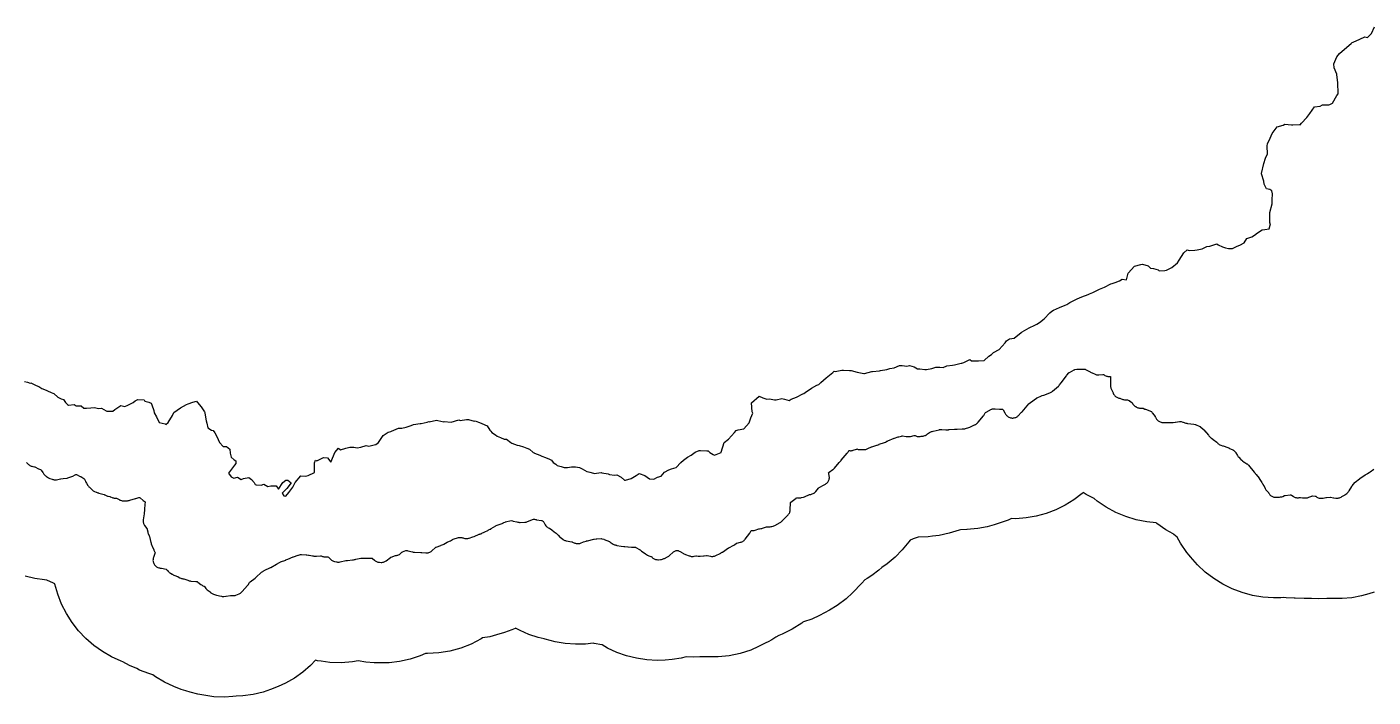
# Model space of a CAD drawing. Header units: millimetres. Extents: x 0 to 600, y 0 to 900.
# Drawn here: x 378.7 to 472.4, y 123.9 to 170.5 of the extents above; entities that cross this region are included whole.
import ezdxf

# ---------------------------------------------------------------- set-up
doc = ezdxf.new("R2010")
doc.units = ezdxf.units.MM
doc.layers.add('CORTE', color=1, linetype='Continuous')
doc.layers.add('GRABADO', color=5, linetype='Continuous')

msp = doc.modelspace()

# ---------------------------------------------------------------- linework, layer by layer
at = {"layer": 'CORTE'}
for points in [[(378.554, 145.853), (378.779, 145.806), (378.965, 145.757), (379.011, 145.761), (379.38, 145.579), (379.552, 145.523), (379.765, 145.385), (380.08, 145.261), (380.154, 145.205), (380.427, 145.107), (380.547, 145.045), (380.603, 145.028), (380.89, 144.779), (381.117, 144.653), (381.286, 144.605), (381.413, 144.392), (381.551, 144.266), (381.628, 144.22), (382.025, 144.253), (382.155, 144.176), (382.497, 144.169), (382.683, 144.011), (382.874, 144.018), (383.176, 144.037), (383.427, 144.046), (383.707, 143.991), (383.933, 144.008), (384.259, 143.81), (384.294, 143.795), (384.72, 143.795), (384.856, 143.913), (385.257, 144.203), (385.555, 144.114), (385.76, 144.208), (386.122, 144.407), (386.276, 144.519), (386.444, 144.612), (386.882, 144.583), (386.944, 144.486), (387.214, 144.416), (387.386, 144.362), (387.432, 144.246), (387.57, 143.846), (387.597, 143.674), (387.742, 143.406), (387.936, 143.019), (388.362, 142.911), (388.409, 142.864), (388.554, 143.003), (388.865, 143.498), (388.968, 143.699), (389.412, 144.026), (389.83, 144.26), (389.951, 144.305), (390.282, 144.415), (390.526, 144.489), (390.576, 144.425), (390.608, 144.396), (390.865, 144.1), (391.086, 143.742), (391.11, 143.701), (391.118, 143.663), (391.204, 143.117), (391.247, 142.974), (391.328, 142.628), (391.571, 142.482), (391.685, 142.462), (391.818, 142.301), (391.945, 142.039), (392.13, 141.607), (392.401, 141.345), (392.618, 141.331), (392.843, 141.15), (392.867, 140.885), (392.947, 140.604), (393.158, 140.403), (393.273, 140.337), (393.282, 140.148), (393.17, 140.029), (392.757, 139.481), (392.936, 139.237), (393.122, 139.135), (393.379, 139.206), (393.64, 139.035), (393.81, 139.122), (394.176, 139.177), (394.365, 139.05), (394.543, 138.828), (394.613, 138.691), (394.694, 138.668), (395.028, 138.644), (395.211, 138.709), (395.499, 138.548), (395.719, 138.593), (396.086, 138.593), (396.246, 138.364), (396.547, 138.838), (396.748, 139), (396.9, 138.991), (397.12, 138.798), (396.829, 138.412), (396.507, 138.082), (396.62, 137.898), (396.742, 137.877), (396.961, 138.14), (397.232, 138.499), (397.408, 138.829), (397.785, 139.297), (398.115, 139.266), (398.315, 139.314), (398.75, 139.529), (398.75, 140.13), (398.758, 140.193), (398.82, 140.391), (398.918, 140.333), (399.37, 140.579), (399.66, 140.56), (399.891, 140.25), (399.903, 140.288), (400.151, 140.911), (400.425, 141.219), (400.56, 141.102), (400.935, 141.217), (401.197, 141.283), (401.484, 141.303), (401.705, 141.247), (401.982, 141.298), (402.349, 141.412), (402.524, 141.353), (402.9, 141.466), (403.017, 141.478), (403.199, 141.617), (403.515, 142.099), (403.884, 142.329), (404.068, 142.382), (404.116, 142.399), (404.596, 142.604), (404.82, 142.624), (405.117, 142.69), (405.474, 142.811), (405.641, 142.873), (406.108, 142.941), (406.173, 142.946), (406.581, 143.027), (406.71, 143.069), (406.732, 143.059), (407.234, 143.176), (407.332, 143.138), (407.755, 143.067), (407.781, 143.069), (408.266, 143.03), (408.799, 143.186), (408.895, 143.152), (409.316, 143.219), (409.467, 143.209), (409.848, 143.112), (409.919, 143.119), (410.151, 143.026), (410.35, 142.97), (410.397, 142.949), (410.766, 142.783), (410.946, 142.483), (411.024, 142.416), (411.093, 142.316), (411.339, 142.162), (411.452, 142.05), (411.685, 141.962), (411.951, 141.844), (412.109, 141.839), (412.401, 141.625), (412.458, 141.577), (412.485, 141.565), (412.842, 141.431), (412.997, 141.407), (413.285, 141.314), (413.527, 141.212), (413.705, 141.159), (413.968, 140.932), (414.027, 140.895), (414.053, 140.884), (414.421, 140.735), (414.575, 140.672), (414.826, 140.577), (415.101, 140.451), (415.234, 140.393), (415.362, 140.231), (415.542, 140.102), (415.632, 140.013), (415.904, 139.943), (416.126, 139.884), (416.356, 139.884), (416.635, 139.93), (416.914, 139.912), (417.185, 139.875), (417.367, 139.776), (417.709, 139.605), (417.735, 139.6), (417.898, 139.554), (418.176, 139.48), (418.217, 139.464), (418.702, 139.518), (418.743, 139.511), (419.184, 139.431), (419.274, 139.387), (419.62, 139.35), (419.791, 139.367), (420.088, 139.205), (420.321, 138.988), (420.388, 139.003), (420.791, 139.108), (421.141, 139.329), (421.334, 139.456), (421.726, 139.318), (421.91, 139.196), (422.063, 139.085), (422.372, 139.06), (422.621, 139.203), (422.871, 139.274), (423.112, 139.541), (423.402, 139.708), (423.586, 139.786), (423.917, 139.878), (424.243, 140.23), (424.434, 140.397), (424.715, 140.605), (424.964, 140.732), (425.24, 140.936), (425.509, 141.057), (425.615, 141.062), (426.046, 141.029), (426.143, 141.044), (426.27, 140.931), (426.498, 140.787), (426.578, 140.745), (427.051, 140.918), (427.061, 140.944), (427.257, 141.611), (427.567, 141.841), (427.979, 142.309), (428.097, 142.446), (428.244, 142.495), (428.624, 142.569), (428.998, 142.993), (429.116, 143.328), (429.257, 143.648), (429.207, 143.755), (429.152, 144.376), (429.697, 144.836), (429.961, 144.715), (430.239, 144.635), (430.408, 144.65), (430.759, 144.587), (430.876, 144.593), (431.277, 144.676), (431.462, 144.637), (431.789, 144.541), (431.928, 144.627), (432.291, 144.783), (432.735, 145.002), (432.807, 145.033), (432.894, 145.099), (433.329, 145.408), (433.717, 145.612), (433.851, 145.665), (433.989, 145.789), (434.366, 146.111), (434.821, 146.483), (434.909, 146.576), (434.982, 146.566), (435.454, 146.65), (435.57, 146.646), (435.985, 146.63), (436.086, 146.627), (436.52, 146.523), (436.534, 146.521), (436.626, 146.501), (436.981, 146.43), (437.018, 146.43), (437.27, 146.5), (437.543, 146.558), (437.589, 146.558), (438.062, 146.604), (438.15, 146.623), (438.579, 146.707), (438.778, 146.765), (439.097, 146.825), (439.471, 146.988), (439.65, 146.973), (439.963, 146.932), (440.167, 146.966), (440.491, 146.889), (440.708, 146.738), (440.879, 146.753), (441.219, 146.697), (441.345, 146.69), (441.713, 146.77), (441.995, 146.866), (442.26, 146.866), (442.496, 146.839), (442.758, 146.956), (443.152, 147.011), (443.289, 147.03), (443.762, 147.132), (443.804, 147.14), (443.933, 147.191), (444.36, 147.406), (444.462, 147.311), (444.878, 147.311), (444.949, 147.296), (445.361, 147.332), (445.677, 147.62), (445.867, 147.746), (445.993, 147.877), (446.391, 148.097), (446.808, 148.559), (446.91, 148.69), (447.119, 148.829), (447.453, 148.879), (447.935, 149.265), (447.962, 149.285), (447.998, 149.311), (448.495, 149.596), (448.88, 149.783), (449.017, 149.853), (449.21, 149.962), (449.523, 150.234), (449.913, 150.65), (450.059, 150.77), (450.187, 150.822), (450.59, 151.022), (450.984, 151.184), (451.112, 151.232), (451.325, 151.354), (451.633, 151.537), (451.83, 151.615), (452.161, 151.766), (452.585, 151.92), (452.685, 151.956), (452.915, 152.052), (453.202, 152.209), (453.38, 152.284), (453.727, 152.433), (454.178, 152.651), (454.255, 152.681), (454.463, 152.749), (454.77, 152.874), (454.961, 152.986), (455.268, 152.942), (455.374, 153.409), (455.808, 153.882), (456.251, 154.005), (456.375, 154.036), (456.762, 153.907), (456.926, 153.762), (457.13, 153.739), (457.46, 153.637), (457.53, 153.557), (457.927, 153.583), (458.044, 153.618), (458.422, 153.803), (458.81, 154.117), (458.922, 154.31), (459.246, 154.811), (459.492, 155.028), (459.627, 154.982), (460.023, 155.01), (460.168, 155.034), (460.531, 155.094), (460.844, 155.251), (461.058, 155.292), (461.544, 155.448), (461.637, 155.381), (461.939, 155.243), (462.143, 155.167), (462.349, 155.129), (462.628, 155.129), (462.966, 155.295), (463.139, 155.35), (463.445, 155.514), (463.641, 155.81), (463.975, 155.943), (464.173, 156.044), (464.377, 156.212), (464.71, 156.428), (464.898, 156.455), (465.198, 156.5), (465.278, 156.837), (465.244, 156.906), (465.226, 157.546), (465.242, 157.631), (465.405, 158.243), (465.391, 158.511), (465.43, 158.924), (465.382, 159.135), (465.23, 159.234), (465.001, 159.282), (464.842, 159.603), (464.82, 159.817), (464.659, 160.315), (464.664, 160.335), (464.808, 161.033), (464.943, 161.408), (465.071, 161.721), (465.061, 162.241), (465.079, 162.423), (465.191, 162.649), (465.387, 163.134), (465.738, 163.592), (466.165, 163.714), (466.288, 163.789), (466.735, 163.737), (466.826, 163.737), (467.289, 163.758), (467.338, 163.727), (467.443, 163.842), (467.815, 164.248), (468.013, 164.53), (468.355, 164.976), (468.729, 165.033), (468.899, 165.132), (469.338, 165.127), (469.417, 165.143), (469.602, 165.237), (469.9, 165.764), (469.984, 165.899), (469.995, 166.016), (469.969, 166.563), (469.959, 166.654), (469.907, 167.235), (469.897, 167.256), (469.708, 167.696), (469.682, 167.971), (469.899, 168.46), (470.079, 168.705), (470.439, 168.998), (470.904, 169.404), (470.968, 169.461), (471.039, 169.496), (471.502, 169.697), (471.851, 169.858), (472.033, 169.801), (472.302, 170.084), (472.51, 170.548)], [(472.508, 131.206), (472.116, 131.077), (471.614, 130.936), (470.949, 130.813), (470.276, 130.75), (469.6, 130.747), (469.41, 130.763), (469.2, 130.746), (468.594, 130.73), (468.131, 130.766), (468.106, 130.764), (467.624, 130.751), (466.992, 130.769), (466.94, 130.77), (466.364, 130.802), (466.212, 130.827), (465.994, 130.814), (465.497, 130.799), (464.759, 130.849), (464.029, 130.972), (463.314, 131.165), (462.622, 131.427), (461.959, 131.755), (461.331, 132.147), (460.744, 132.598), (460.205, 133.105), (459.717, 133.662), (459.632, 133.782), (459.468, 133.968), (459.012, 134.612), (458.783, 135.019), (458.562, 135.208), (458.509, 135.259), (457.992, 135.548), (457.365, 135.986), (457.321, 136.025), (456.676, 136.089), (455.935, 136.238), (455.212, 136.461), (454.516, 136.754), (453.852, 137.116), (453.228, 137.542), (453.016, 137.72), (452.462, 138.002), (452.253, 138.137), (452.172, 138.063), (451.6, 137.63), (450.988, 137.253), (450.344, 136.936), (449.672, 136.682), (448.979, 136.492), (448.272, 136.369), (447.556, 136.314), (447.255, 136.32), (447.015, 136.213), (446.614, 136.061), (446.059, 135.882), (445.568, 135.747), (444.918, 135.628), (444.411, 135.581), (444.159, 135.568), (444.139, 135.567), (443.706, 135.548), (443.608, 135.507), (442.927, 135.295), (442.23, 135.149), (441.765, 135.096), (441.466, 135.055), (440.761, 135.026), (440.42, 134.903), (440.364, 134.883), (440.192, 134.823), (440.105, 134.693), (439.654, 134.14), (439.152, 133.632), (438.605, 133.174), (438.225, 132.912), (438.015, 132.721), (437.539, 132.369), (437.217, 132.155), (437.048, 132.055), (436.846, 131.826), (436.193, 131.152), (435.751, 130.74), (435.114, 130.259), (434.587, 129.943), (433.897, 129.578), (433.355, 129.325), (432.789, 129.129), (432.74, 129.115), (432.653, 129.047), (431.998, 128.63), (431.303, 128.283), (431.057, 128.191), (430.855, 128.059), (430.568, 127.88), (430.31, 127.738), (430.169, 127.664), (429.652, 127.406), (429.107, 127.168), (428.371, 126.932), (427.615, 126.773), (426.847, 126.692), (426.252, 126.691), (425.917, 126.707), (425.84, 126.7), (425.569, 126.701), (425.152, 126.676), (424.606, 126.694), (424.271, 126.608), (423.648, 126.518), (423.144, 126.473), (422.592, 126.45), (421.877, 126.488), (421.168, 126.594), (420.472, 126.766), (419.796, 127.004), (419.146, 127.304), (418.758, 127.53), (418.755, 127.532), (418.213, 127.629), (418.134, 127.65), (417.617, 127.588), (416.905, 127.57), (416.194, 127.62), (415.492, 127.736), (414.803, 127.918), (414.737, 127.942), (414.314, 128.041), (413.674, 128.254), (413.055, 128.522), (412.745, 128.691), (412.713, 128.68), (412.481, 128.577), (411.97, 128.391), (411.408, 128.225), (410.955, 128.099), (410.444, 128.012), (410.344, 127.946), (409.65, 127.589), (408.923, 127.305), (408.17, 127.097), (407.4, 126.968), (406.621, 126.919), (406.479, 126.925), (406.102, 126.76), (405.396, 126.529), (404.671, 126.369), (403.933, 126.281), (403.361, 126.269), (402.899, 126.282), (402.317, 126.328), (401.797, 126.423), (401.382, 126.346), (400.601, 126.285), (399.818, 126.305), (399.219, 126.383), (398.963, 126.429), (398.825, 126.457), (398.479, 126.098), (397.935, 125.631), (397.348, 125.217), (396.724, 124.861), (396.22, 124.634), (395.69, 124.424), (395.169, 124.246), (394.476, 124.08), (393.769, 123.981), (393.296, 123.959), (393.055, 123.931), (392.484, 123.894), (391.742, 123.919), (391.175, 123.994), (390.635, 124.093), (390.105, 124.227), (389.788, 124.33), (389.465, 124.431), (388.947, 124.621), (388.302, 124.931), (387.688, 125.3), (387.489, 125.446), (387.213, 125.528), (386.576, 125.777), (386.372, 125.88), (385.864, 126.094), (385.418, 126.348), (385.299, 126.388), (384.626, 126.69), (383.987, 127.056), (383.386, 127.482), (382.829, 127.965), (382.323, 128.5), (381.87, 129.082), (381.477, 129.705), (381.146, 130.363), (380.881, 131.051), (380.684, 131.761), (380.681, 131.778), (380.572, 131.824), (380.116, 132.04), (379.955, 132.049), (379.282, 132.145), (378.62, 132.301)]]:
    msp.add_lwpolyline(points, dxfattribs=at)
at = {"layer": 'GRABADO'}
msp.add_lwpolyline([(378.714, 140.222), (378.853, 140.089), (378.894, 140.053), (378.938, 140.023), (378.984, 139.996), (379.032, 139.975), (379.082, 139.958), (379.136, 139.945), (379.269, 139.921), (379.294, 139.915), (379.318, 139.904), (379.492, 139.809), (379.549, 139.783), (379.609, 139.762), (379.668, 139.746), (379.706, 139.733), (379.73, 139.702), (379.847, 139.535), (379.864, 139.508), (379.893, 139.457), (379.921, 139.414), (379.951, 139.374), (379.985, 139.338), (380.022, 139.305), (380.063, 139.274), (380.073, 139.267), (380.094, 139.253), (380.241, 139.162), (380.288, 139.137), (380.336, 139.115), (380.486, 139.058), (380.535, 139.041), (380.583, 139.03), (380.632, 139.023), (380.681, 139.021), (380.73, 139.022), (380.781, 139.029), (381.07, 139.08), (381.084, 139.082), (381.262, 139.105), (381.524, 139.14), (381.591, 139.153), (381.656, 139.174), (381.853, 139.251), (381.92, 139.283), (382.086, 139.374), (382.13, 139.395), (382.177, 139.378), (382.447, 139.26), (382.486, 139.239), (382.684, 139.121), (382.713, 139.102), (382.729, 139.072), (382.8, 138.932), (382.807, 138.919), (382.834, 138.859), (382.872, 138.79), (382.981, 138.616), (383.011, 138.574), (383.043, 138.535), (383.079, 138.499), (383.222, 138.371), (383.233, 138.36), (383.269, 138.322), (383.307, 138.289), (383.347, 138.26), (383.39, 138.235), (383.436, 138.213), (383.543, 138.168), (383.567, 138.158), (383.676, 138.118), (383.701, 138.109), (383.716, 138.104), (383.732, 138.1), (384.099, 137.994), (384.125, 137.985), (384.149, 137.969), (384.152, 137.968), (384.195, 137.94), (384.238, 137.917), (384.283, 137.898), (384.33, 137.883), (384.379, 137.872), (384.506, 137.85), (384.528, 137.845), (384.549, 137.838), (384.668, 137.789), (384.717, 137.772), (384.765, 137.76), (384.814, 137.752), (384.866, 137.749), (384.941, 137.747), (384.975, 137.745), (385.004, 137.729), (385.151, 137.64), (385.202, 137.613), (385.253, 137.592), (385.307, 137.577), (385.361, 137.566), (385.418, 137.562), (385.63, 137.554), (385.684, 137.555), (385.736, 137.561), (385.788, 137.572), (385.838, 137.587), (385.846, 137.59), (385.887, 137.604), (386.287, 137.712), (386.304, 137.717), (386.519, 137.782), (386.571, 137.795), (386.614, 137.762), (386.827, 137.576), (386.894, 137.526), (386.958, 137.485), (386.952, 137.448), (386.939, 137.347), (386.914, 136.931), (386.913, 136.917), (386.891, 136.698), (386.888, 136.665), (386.887, 136.655), (386.831, 136.234), (386.826, 136.181), (386.827, 136.13), (386.832, 136.08), (386.842, 136.03), (386.856, 135.981), (386.875, 135.934), (386.898, 135.889), (386.926, 135.844), (387.082, 135.621), (387.098, 135.596), (387.105, 135.567), (387.138, 135.393), (387.152, 135.337), (387.171, 135.283), (387.24, 135.117), (387.255, 135.071), (387.365, 134.645), (387.368, 134.634), (387.381, 134.587), (387.388, 134.565), (387.423, 134.455), (387.443, 134.402), (387.555, 134.145), (387.568, 134.118), (387.64, 133.972), (387.658, 133.93), (387.644, 133.886), (387.543, 133.62), (387.526, 133.568), (387.515, 133.516), (387.508, 133.462), (387.507, 133.409), (387.511, 133.356), (387.52, 133.303), (387.535, 133.252), (387.554, 133.202), (387.578, 133.154), (387.606, 133.109), (387.639, 133.066), (387.676, 133.028), (387.716, 132.993), (387.76, 132.962), (387.806, 132.935), (387.855, 132.913), (387.906, 132.896), (387.958, 132.884), (388.013, 132.877), (388.076, 132.872), (388.092, 132.87), (388.108, 132.867), (388.412, 132.794), (388.446, 132.784), (388.472, 132.759), (388.528, 132.698), (388.551, 132.67), (388.567, 132.649), (388.603, 132.61), (388.643, 132.574), (388.687, 132.542), (388.735, 132.514), (388.84, 132.458), (388.868, 132.442), (388.907, 132.416), (388.965, 132.383), (389.027, 132.357), (389.223, 132.288), (389.24, 132.281), (389.257, 132.272), (389.385, 132.2), (389.433, 132.176), (389.481, 132.157), (389.53, 132.143), (389.583, 132.133), (389.61, 132.13), (389.629, 132.126), (389.649, 132.12), (389.929, 132.025), (389.929, 132.025), (390.033, 131.991), (390.09, 131.978), (390.15, 131.972), (390.496, 131.952), (390.516, 131.951), (390.547, 131.946), (390.574, 131.932), (390.607, 131.912), (390.621, 131.903), (390.633, 131.893), (390.827, 131.735), (390.871, 131.702), (390.918, 131.674), (390.968, 131.65), (391.037, 131.622), (391.067, 131.608), (391.088, 131.584), (391.19, 131.458), (391.233, 131.411), (391.281, 131.368), (391.478, 131.213), (391.49, 131.203), (391.499, 131.194), (391.539, 131.158), (391.581, 131.127), (391.625, 131.1), (391.672, 131.078), (391.722, 131.059), (391.921, 130.997), (391.924, 130.996), (392.048, 130.956), (392.124, 130.936), (392.264, 130.911), (392.319, 130.903), (392.373, 130.902), (392.429, 130.905), (392.571, 130.922), (392.589, 130.924), (392.9, 130.97), (392.928, 130.972), (392.962, 130.966), (393.015, 130.958), (393.066, 130.956), (393.118, 130.958), (393.169, 130.965), (393.22, 130.977), (393.27, 130.995), (393.493, 131.082), (393.542, 131.105), (393.587, 131.13), (393.629, 131.16), (393.669, 131.194), (393.706, 131.233), (394.073, 131.651), (394.12, 131.714), (394.224, 131.871), (394.241, 131.893), (394.262, 131.911), (394.612, 132.175), (394.653, 132.209), (395.064, 132.581), (395.096, 132.607), (395.149, 132.645), (395.179, 132.664), (395.231, 132.694), (395.253, 132.705), (395.675, 132.906), (395.709, 132.924), (396.092, 133.138), (396.099, 133.142), (396.196, 133.193), (396.228, 133.211), (396.355, 133.288), (396.373, 133.298), (396.391, 133.306), (396.741, 133.437), (396.75, 133.44), (396.886, 133.494), (396.896, 133.498), (397.258, 133.647), (397.28, 133.656), (397.619, 133.769), (397.631, 133.772), (397.784, 133.818), (397.811, 133.824), (397.839, 133.823), (398.164, 133.789), (398.206, 133.786), (398.331, 133.782), (398.35, 133.78), (398.368, 133.777), (398.607, 133.726), (398.658, 133.717), (398.71, 133.714), (398.838, 133.71), (398.887, 133.711), (399.162, 133.726), (399.191, 133.726), (399.219, 133.718), (399.294, 133.69), (399.347, 133.674), (399.4, 133.663), (399.453, 133.657), (399.508, 133.657), (399.637, 133.662), (399.684, 133.661), (399.718, 133.63), (399.859, 133.488), (399.899, 133.452), (399.94, 133.421), (399.984, 133.394), (400.031, 133.371), (400.079, 133.352), (400.131, 133.338), (400.268, 133.307), (400.291, 133.303), (400.3, 133.301), (400.359, 133.293), (400.415, 133.292), (400.472, 133.296), (400.53, 133.307), (400.924, 133.401), (400.945, 133.405), (400.966, 133.407), (401.013, 133.408), (401.042, 133.41), (401.401, 133.441), (401.462, 133.449), (401.522, 133.465), (401.577, 133.482), (401.621, 133.493), (401.977, 133.556), (401.993, 133.558), (402.009, 133.559), (402.191, 133.563), (402.519, 133.569), (402.526, 133.569), (402.707, 133.569), (402.749, 133.567), (402.782, 133.54), (402.921, 133.416), (402.965, 133.38), (403.011, 133.35), (403.06, 133.324), (403.111, 133.304), (403.164, 133.289), (403.218, 133.279), (403.275, 133.275), (403.389, 133.271), (403.444, 133.272), (403.498, 133.279), (403.551, 133.29), (403.602, 133.307), (403.651, 133.329), (403.698, 133.355), (403.744, 133.387), (404.033, 133.612), (404.056, 133.628), (404.082, 133.638), (404.387, 133.74), (404.409, 133.746), (404.441, 133.751), (404.446, 133.752), (404.5, 133.763), (404.553, 133.78), (404.604, 133.802), (404.652, 133.829), (404.698, 133.86), (404.741, 133.898), (404.818, 133.971), (404.839, 133.989), (404.864, 134), (405.096, 134.091), (405.129, 134.102), (405.163, 134.099), (405.203, 134.092), (405.237, 134.085), (405.566, 134), (405.604, 133.989), (405.657, 133.98), (405.713, 133.976), (406.146, 133.964), (406.163, 133.963), (406.187, 133.96), (406.219, 133.956), (406.487, 133.931), (406.545, 133.928), (406.602, 133.932), (406.657, 133.941), (406.712, 133.956), (406.765, 133.977), (406.815, 134.003), (406.862, 134.034), (406.908, 134.071), (407.169, 134.306), (407.189, 134.323), (407.214, 134.334), (407.538, 134.457), (407.565, 134.468), (407.697, 134.526), (407.739, 134.546), (407.988, 134.68), (408.018, 134.694), (408.202, 134.772), (408.276, 134.809), (408.36, 134.86), (408.381, 134.871), (408.402, 134.879), (408.761, 134.998), (408.787, 135.005), (408.814, 135.005), (409.01, 134.994), (409.038, 134.991), (409.064, 134.981), (409.093, 134.969), (409.148, 134.95), (409.203, 134.936), (409.258, 134.928), (409.314, 134.926), (409.37, 134.93), (409.426, 134.94), (409.482, 134.955), (409.513, 134.965), (409.778, 135.042), (409.853, 135.07), (410.212, 135.23), (410.228, 135.236), (410.244, 135.241), (410.277, 135.25), (410.337, 135.269), (410.394, 135.295), (410.558, 135.38), (410.565, 135.383), (410.848, 135.523), (410.865, 135.53), (410.968, 135.574), (411.011, 135.595), (411.052, 135.619), (411.358, 135.815), (411.378, 135.827), (411.398, 135.836), (411.799, 135.985), (411.844, 136.004), (411.873, 136.019), (411.902, 136.035), (411.921, 136.042), (412.015, 136.075), (412.048, 136.085), (412.425, 136.177), (412.436, 136.179), (412.441, 136.192), (412.536, 136.158), (412.583, 136.146), (412.831, 136.092), (412.832, 136.097), (412.909, 136.074), (412.959, 136.063), (413.01, 136.058), (413.063, 136.057), (413.384, 136.068), (413.433, 136.072), (413.48, 136.08), (413.527, 136.092), (413.574, 136.109), (413.984, 136.275), (414.021, 136.287), (414.059, 136.278), (414.12, 136.259), (414.164, 136.248), (414.209, 136.24), (414.543, 136.194), (414.577, 136.188), (414.605, 136.169), (414.634, 136.146), (414.654, 136.129), (414.67, 136.108), (414.699, 136.065), (414.72, 136.03), (414.774, 135.925), (414.804, 135.874), (414.839, 135.827), (414.877, 135.785), (414.92, 135.747), (414.967, 135.713), (415.017, 135.685), (415.072, 135.661), (415.081, 135.658), (415.104, 135.648), (415.126, 135.635), (415.234, 135.562), (415.263, 135.54), (415.429, 135.401), (415.492, 135.354), (415.564, 135.309), (415.587, 135.292), (415.605, 135.269), (415.615, 135.255), (415.653, 135.206), (415.696, 135.161), (415.853, 135.015), (415.905, 134.972), (416.044, 134.87), (416.086, 134.842), (416.129, 134.819), (416.174, 134.799), (416.22, 134.784), (416.27, 134.772), (416.649, 134.701), (416.669, 134.697), (416.673, 134.696), (416.689, 134.691), (416.704, 134.685), (416.859, 134.62), (416.909, 134.602), (416.959, 134.588), (417.01, 134.58), (417.061, 134.576), (417.113, 134.578), (417.164, 134.584), (417.215, 134.595), (417.264, 134.61), (417.313, 134.631), (417.413, 134.679), (417.458, 134.697), (417.646, 134.758), (417.685, 134.768), (417.72, 134.774), (417.742, 134.779), (418.181, 134.883), (418.204, 134.887), (418.341, 134.91), (418.389, 134.915), (418.714, 134.923), (418.74, 134.922), (418.765, 134.916), (418.875, 134.884), (418.917, 134.869), (419.27, 134.715), (419.29, 134.705), (419.311, 134.693), (419.315, 134.69), (419.336, 134.677), (419.529, 134.55), (419.575, 134.523), (419.621, 134.501), (419.669, 134.484), (419.719, 134.471), (419.772, 134.462), (419.775, 134.462), (419.799, 134.458), (420.085, 134.405), (420.1, 134.402), (420.273, 134.375), (420.339, 134.368), (420.564, 134.358), (420.581, 134.357), (420.798, 134.337), (420.852, 134.335), (421.06, 134.335), (421.093, 134.333), (421.122, 134.317), (421.372, 134.165), (421.388, 134.154), (421.403, 134.142), (421.431, 134.118), (421.466, 134.088), (421.505, 134.062), (421.615, 133.993), (421.629, 133.984), (421.789, 133.871), (421.791, 133.873), (421.864, 133.812), (421.912, 133.78), (421.964, 133.753), (422.019, 133.731), (422.16, 133.684), (422.189, 133.672), (422.213, 133.651), (422.254, 133.612), (422.295, 133.576), (422.337, 133.546), (422.382, 133.52), (422.429, 133.498), (422.478, 133.481), (422.529, 133.468), (422.58, 133.461), (422.632, 133.458), (422.686, 133.46), (422.836, 133.474), (422.897, 133.482), (422.956, 133.498), (423.014, 133.516), (423.055, 133.531), (423.096, 133.549), (423.324, 133.662), (423.369, 133.687), (423.41, 133.715), (423.45, 133.748), (423.7, 133.973), (423.717, 133.987), (423.735, 133.998), (423.911, 134.089), (423.945, 134.104), (423.981, 134.101), (424.023, 134.096), (424.05, 134.091), (424.075, 134.08), (424.24, 133.999), (424.269, 133.983), (424.436, 133.879), (424.454, 133.868), (424.514, 133.836), (424.579, 133.811), (424.821, 133.732), (424.833, 133.728), (424.865, 133.717), (424.914, 133.701), (424.962, 133.691), (425.011, 133.685), (425.061, 133.683), (425.11, 133.686), (425.161, 133.694), (425.288, 133.719), (425.315, 133.722), (425.342, 133.72), (425.454, 133.705), (425.503, 133.701), (425.55, 133.701), (425.599, 133.705), (425.831, 133.735), (425.857, 133.737), (426.029, 133.746), (426.054, 133.746), (426.078, 133.743), (426.312, 133.701), (426.388, 133.692), (426.411, 133.691), (426.469, 133.691), (426.525, 133.697), (426.58, 133.709), (426.633, 133.726), (426.686, 133.749), (426.982, 133.897), (427.002, 133.907), (427.026, 133.92), (427.082, 133.956), (427.122, 133.984), (427.134, 133.992), (427.57, 134.275), (427.587, 134.285), (427.923, 134.478), (427.993, 134.524), (428.084, 134.596), (428.109, 134.613), (428.137, 134.62), (428.39, 134.673), (428.447, 134.688), (428.499, 134.708), (428.55, 134.733), (428.597, 134.763), (428.642, 134.798), (428.682, 134.837), (428.719, 134.882), (429.04, 135.308), (429.072, 135.355), (429.099, 135.406), (429.113, 135.434), (429.141, 135.488), (429.201, 135.489), (429.237, 135.487), (429.293, 135.491), (429.349, 135.501), (429.406, 135.517), (429.671, 135.608), (429.692, 135.614), (429.715, 135.618), (429.821, 135.631), (429.879, 135.641), (429.936, 135.657), (430.194, 135.743), (430.22, 135.751), (430.246, 135.752), (430.414, 135.752), (430.467, 135.755), (430.518, 135.762), (430.57, 135.774), (430.67, 135.803), (430.725, 135.822), (430.778, 135.847), (431.146, 136.042), (431.197, 136.073), (431.243, 136.107), (431.287, 136.148), (431.294, 136.155), (431.704, 136.579), (431.739, 136.619), (431.77, 136.66), (431.796, 136.704), (431.818, 136.751), (431.835, 136.799), (431.848, 136.849), (431.856, 136.9), (431.86, 136.953), (431.868, 137.386), (431.871, 137.434), (431.907, 137.465), (432.266, 137.752), (432.304, 137.78), (432.351, 137.773), (432.382, 137.766), (432.436, 137.758), (432.49, 137.755), (432.544, 137.757), (432.597, 137.765), (432.651, 137.778), (432.791, 137.82), (432.849, 137.841), (433.199, 137.986), (433.221, 137.994), (433.238, 137.997), (433.284, 138.002), (433.339, 138.015), (433.393, 138.033), (433.445, 138.057), (433.496, 138.087), (433.517, 138.101), (433.564, 138.136), (433.605, 138.173), (433.643, 138.216), (433.824, 138.44), (433.843, 138.462), (433.868, 138.476), (434.225, 138.665), (434.26, 138.685), (434.32, 138.722), (434.364, 138.753), (434.403, 138.786), (434.44, 138.823), (434.473, 138.863), (434.501, 138.906), (434.526, 138.952), (434.546, 138.999), (434.562, 139.049), (434.573, 139.099), (434.579, 139.151), (434.58, 139.203), (434.576, 139.254), (434.567, 139.307), (434.536, 139.453), (434.526, 139.513), (434.574, 139.551), (434.825, 139.73), (434.864, 139.761), (434.899, 139.793), (434.932, 139.83), (435.253, 140.218), (435.266, 140.233), (435.397, 140.374), (435.41, 140.389), (435.821, 140.863), (435.861, 140.916), (435.895, 140.973), (435.91, 141.001), (435.943, 141.057), (435.996, 141.051), (436.047, 141.048), (436.095, 141.048), (436.143, 141.054), (436.191, 141.063), (436.239, 141.077), (436.468, 141.155), (436.482, 141.159), (436.487, 141.173), (436.592, 141.138), (436.646, 141.126), (436.702, 141.12), (436.759, 141.119), (437.02, 141.128), (437.023, 141.128), (437.075, 141.132), (437.124, 141.139), (437.172, 141.151), (437.219, 141.168), (437.266, 141.189), (437.506, 141.312), (437.523, 141.319), (437.54, 141.325), (437.891, 141.434), (437.909, 141.44), (438.044, 141.487), (438.053, 141.49), (438.417, 141.623), (438.481, 141.65), (438.55, 141.685), (438.584, 141.7), (438.619, 141.713), (438.642, 141.722), (439.082, 141.91), (439.102, 141.917), (439.364, 142.011), (439.406, 142.023), (439.611, 142.068), (439.638, 142.072), (439.665, 142.071), (439.928, 142.042), (439.968, 142.039), (440.089, 142.034), (440.136, 142.034), (440.181, 142.038), (440.227, 142.045), (440.486, 142.1), (440.523, 142.106), (440.547, 142.096), (440.592, 142.075), (440.642, 142.057), (440.692, 142.044), (440.744, 142.037), (440.796, 142.034), (440.848, 142.036), (440.902, 142.043), (440.979, 142.057), (441, 142.06), (441.008, 142.06), (441.062, 142.061), (441.113, 142.067), (441.164, 142.078), (441.213, 142.093), (441.261, 142.113), (441.306, 142.137), (441.351, 142.167), (441.549, 142.312), (441.569, 142.324), (441.589, 142.335), (441.691, 142.38), (441.713, 142.388), (441.734, 142.392), (441.796, 142.404), (442.228, 142.508), (442.244, 142.511), (442.261, 142.513), (442.38, 142.523), (442.398, 142.523), (442.417, 142.522), (442.684, 142.498), (442.744, 142.495), (442.802, 142.499), (442.862, 142.509), (442.89, 142.516), (442.908, 142.519), (442.925, 142.521), (443.289, 142.543), (443.31, 142.544), (443.444, 142.544), (443.47, 142.545), (443.82, 142.56), (443.822, 142.56), (443.913, 142.565), (443.962, 142.569), (444.009, 142.578), (444.057, 142.591), (444.291, 142.666), (444.349, 142.688), (444.684, 142.837), (444.724, 142.856), (444.751, 142.871), (444.799, 142.9), (444.842, 142.932), (444.884, 142.97), (444.901, 142.988), (444.935, 143.024), (445.301, 143.462), (445.33, 143.5), (445.355, 143.54), (445.434, 143.675), (445.453, 143.704), (445.483, 143.722), (445.868, 143.935), (445.895, 143.949), (445.925, 143.951), (446.073, 143.957), (446.113, 143.957), (446.42, 143.934), (446.463, 143.932), (446.581, 143.932), (446.635, 143.93), (446.666, 143.886), (446.788, 143.692), (446.792, 143.685), (446.849, 143.591), (446.879, 143.545), (446.913, 143.504), (446.95, 143.466), (446.991, 143.432), (447.035, 143.402), (447.082, 143.377), (447.131, 143.356), (447.183, 143.34), (447.194, 143.337), (447.246, 143.326), (447.298, 143.32), (447.35, 143.319), (447.402, 143.323), (447.453, 143.332), (447.504, 143.346), (447.552, 143.364), (447.599, 143.387), (447.644, 143.414), (447.685, 143.446), (447.725, 143.482), (447.935, 143.695), (447.94, 143.7), (447.979, 143.74), (447.989, 143.75), (447.995, 143.758), (448.463, 144.307), (448.478, 144.323), (448.495, 144.337), (448.577, 144.4), (448.586, 144.407), (448.996, 144.704), (449.016, 144.716), (449.036, 144.727), (449.349, 144.862), (449.395, 144.878), (449.517, 144.911), (449.584, 144.934), (449.96, 145.087), (450.016, 145.114), (450.068, 145.146), (450.117, 145.185), (450.521, 145.538), (450.563, 145.579), (450.601, 145.624), (450.714, 145.775), (450.719, 145.781), (451.075, 146.267), (451.097, 146.294), (451.252, 146.466), (451.272, 146.486), (451.296, 146.501), (451.621, 146.676), (451.64, 146.685), (451.66, 146.691), (451.806, 146.727), (451.831, 146.732), (451.857, 146.733), (452.18, 146.733), (452.204, 146.732), (452.345, 146.722), (452.375, 146.719), (452.403, 146.705), (452.682, 146.554), (452.724, 146.533), (452.752, 146.522), (452.765, 146.516), (452.794, 146.499), (452.86, 146.464), (453.075, 146.369), (453.127, 146.349), (453.179, 146.335), (453.232, 146.326), (453.286, 146.322), (453.342, 146.323), (453.62, 146.345), (453.661, 146.346), (453.694, 146.324), (453.717, 146.307), (453.763, 146.28), (453.811, 146.258), (453.861, 146.24), (453.913, 146.227), (453.965, 146.22), (454.02, 146.217), (454.052, 146.217), (454.136, 146.213), (454.141, 146.128), (454.141, 145.59), (454.143, 145.539), (454.149, 145.491), (454.16, 145.444), (454.175, 145.397), (454.195, 145.351), (454.322, 145.084), (454.34, 145.04), (454.363, 144.991), (454.39, 144.945), (454.421, 144.903), (454.456, 144.864), (454.495, 144.828), (454.537, 144.796), (454.582, 144.768), (454.629, 144.745), (454.678, 144.726), (454.729, 144.712), (454.783, 144.703), (454.797, 144.701), (454.804, 144.712), (454.899, 144.656), (454.95, 144.633), (455.003, 144.615), (455.057, 144.602), (455.115, 144.595), (455.315, 144.58), (455.34, 144.577), (455.365, 144.571), (455.432, 144.549), (455.457, 144.539), (455.48, 144.525), (455.632, 144.413), (455.657, 144.391), (455.677, 144.353), (455.682, 144.342), (455.711, 144.292), (455.745, 144.246), (455.783, 144.204), (455.826, 144.165), (455.874, 144.131), (455.902, 144.113), (455.952, 144.08), (456.001, 144.055), (456.053, 144.035), (456.107, 144.02), (456.161, 144.011), (456.217, 144.008), (456.274, 144.01), (456.351, 144.016), (456.385, 144.017), (456.416, 144.005), (456.546, 143.944), (456.584, 143.928), (456.883, 143.814), (456.936, 143.797), (456.994, 143.779), (457.018, 143.74), (457.023, 143.73), (457.046, 143.691), (457.072, 143.655), (457.252, 143.422), (457.266, 143.401), (457.277, 143.379), (457.295, 143.34), (457.32, 143.289), (457.35, 143.243), (457.384, 143.2), (457.422, 143.161), (457.464, 143.126), (457.51, 143.095), (457.558, 143.068), (457.608, 143.047), (457.661, 143.031), (457.715, 143.02), (457.769, 143.015), (457.826, 143.015), (457.914, 143.019), (457.949, 143.019), (458.431, 143.006), (458.475, 143.007), (458.519, 143.011), (458.645, 143.027), (458.677, 143.032), (458.959, 143.084), (458.986, 143.088), (459.012, 143.084), (459.028, 143.081), (459.044, 143.078), (459.06, 143.073), (459.17, 143.033), (459.208, 143.021), (459.397, 142.967), (459.45, 142.954), (459.505, 142.947), (459.533, 142.945), (459.935, 142.889), (459.937, 142.889), (460.029, 142.877), (460.051, 142.873), (460.073, 142.864), (460.354, 142.742), (460.378, 142.73), (460.399, 142.713), (460.597, 142.535), (460.615, 142.518), (460.695, 142.435), (460.703, 142.427), (460.803, 142.316), (460.816, 142.301), (460.963, 142.12), (460.993, 142.086), (461.087, 141.987), (461.128, 141.948), (461.173, 141.913), (461.275, 141.841), (461.285, 141.834), (461.551, 141.633), (461.568, 141.619), (461.586, 141.598), (461.625, 141.556), (461.667, 141.52), (461.713, 141.488), (461.761, 141.461), (461.814, 141.438), (461.931, 141.394), (461.981, 141.378), (462.123, 141.339), (462.171, 141.322), (462.371, 141.235), (462.378, 141.232), (462.666, 141.099), (462.685, 141.09), (462.702, 141.077), (462.757, 141.032), (462.769, 141.021), (462.78, 141.01), (462.85, 140.933), (462.865, 140.915), (462.877, 140.895), (462.985, 140.707), (463.012, 140.665), (463.041, 140.627), (463.074, 140.59), (463.217, 140.445), (463.225, 140.438), (463.282, 140.382), (463.339, 140.333), (463.439, 140.258), (463.492, 140.223), (463.634, 140.139), (463.653, 140.126), (463.67, 140.112), (463.731, 140.056), (463.757, 140.029), (463.946, 139.813), (463.964, 139.792), (464.141, 139.555), (464.18, 139.507), (464.213, 139.472), (464.226, 139.457), (464.268, 139.407), (464.277, 139.395), (464.482, 139.124), (464.495, 139.106), (464.677, 138.83), (464.679, 138.827), (464.73, 138.749), (464.741, 138.73), (464.799, 138.628), (464.807, 138.612), (464.906, 138.411), (464.935, 138.36), (464.968, 138.313), (465.007, 138.269), (465.118, 138.155), (465.135, 138.136), (465.147, 138.115), (465.152, 138.106), (465.18, 138.057), (465.211, 138.014), (465.246, 137.973), (465.285, 137.937), (465.328, 137.904), (465.373, 137.875), (465.422, 137.852), (465.472, 137.833), (465.524, 137.819), (465.577, 137.81), (465.63, 137.806), (465.684, 137.808), (465.739, 137.815), (465.757, 137.818), (465.776, 137.821), (465.794, 137.821), (465.916, 137.821), (465.972, 137.824), (466.027, 137.832), (466.08, 137.846), (466.133, 137.865), (466.264, 137.921), (466.286, 137.929), (466.309, 137.933), (466.66, 137.974), (466.703, 137.976), (466.738, 137.953), (466.854, 137.871), (466.903, 137.84), (466.953, 137.814), (467.006, 137.795), (467.06, 137.78), (467.115, 137.771), (467.171, 137.768), (467.227, 137.771), (467.283, 137.779), (467.322, 137.789), (467.348, 137.795), (467.378, 137.79), (467.503, 137.765), (467.567, 137.756), (467.631, 137.754), (467.752, 137.757), (467.805, 137.761), (467.855, 137.769), (467.904, 137.783), (467.954, 137.801), (468.148, 137.883), (468.179, 137.894), (468.211, 137.893), (468.389, 137.876), (468.426, 137.87), (468.453, 137.85), (468.501, 137.817), (468.552, 137.79), (468.604, 137.768), (468.659, 137.752), (468.715, 137.742), (468.772, 137.737), (468.831, 137.739), (468.873, 137.742), (468.944, 137.752), (469.13, 137.79), (469.171, 137.796), (469.423, 137.817), (469.446, 137.818), (469.469, 137.814), (469.66, 137.776), (469.699, 137.77), (469.832, 137.752), (469.883, 137.748), (469.932, 137.748), (469.98, 137.753), (470.029, 137.762), (470.078, 137.775), (470.133, 137.794), (470.192, 137.817), (470.249, 137.847), (470.425, 137.953), (470.466, 137.98), (470.599, 138.077), (470.644, 138.113), (470.684, 138.153), (470.72, 138.196), (470.752, 138.244), (470.937, 138.557), (470.962, 138.594), (471.14, 138.821), (471.156, 138.84), (471.174, 138.856), (471.476, 139.099), (471.502, 139.118), (471.875, 139.367), (471.906, 139.385), (472.012, 139.442), (472.027, 139.45), (472.16, 139.525), (472.228, 139.569), (472.473, 139.756)], dxfattribs=at)

doc.saveas('drawing.dxf')
